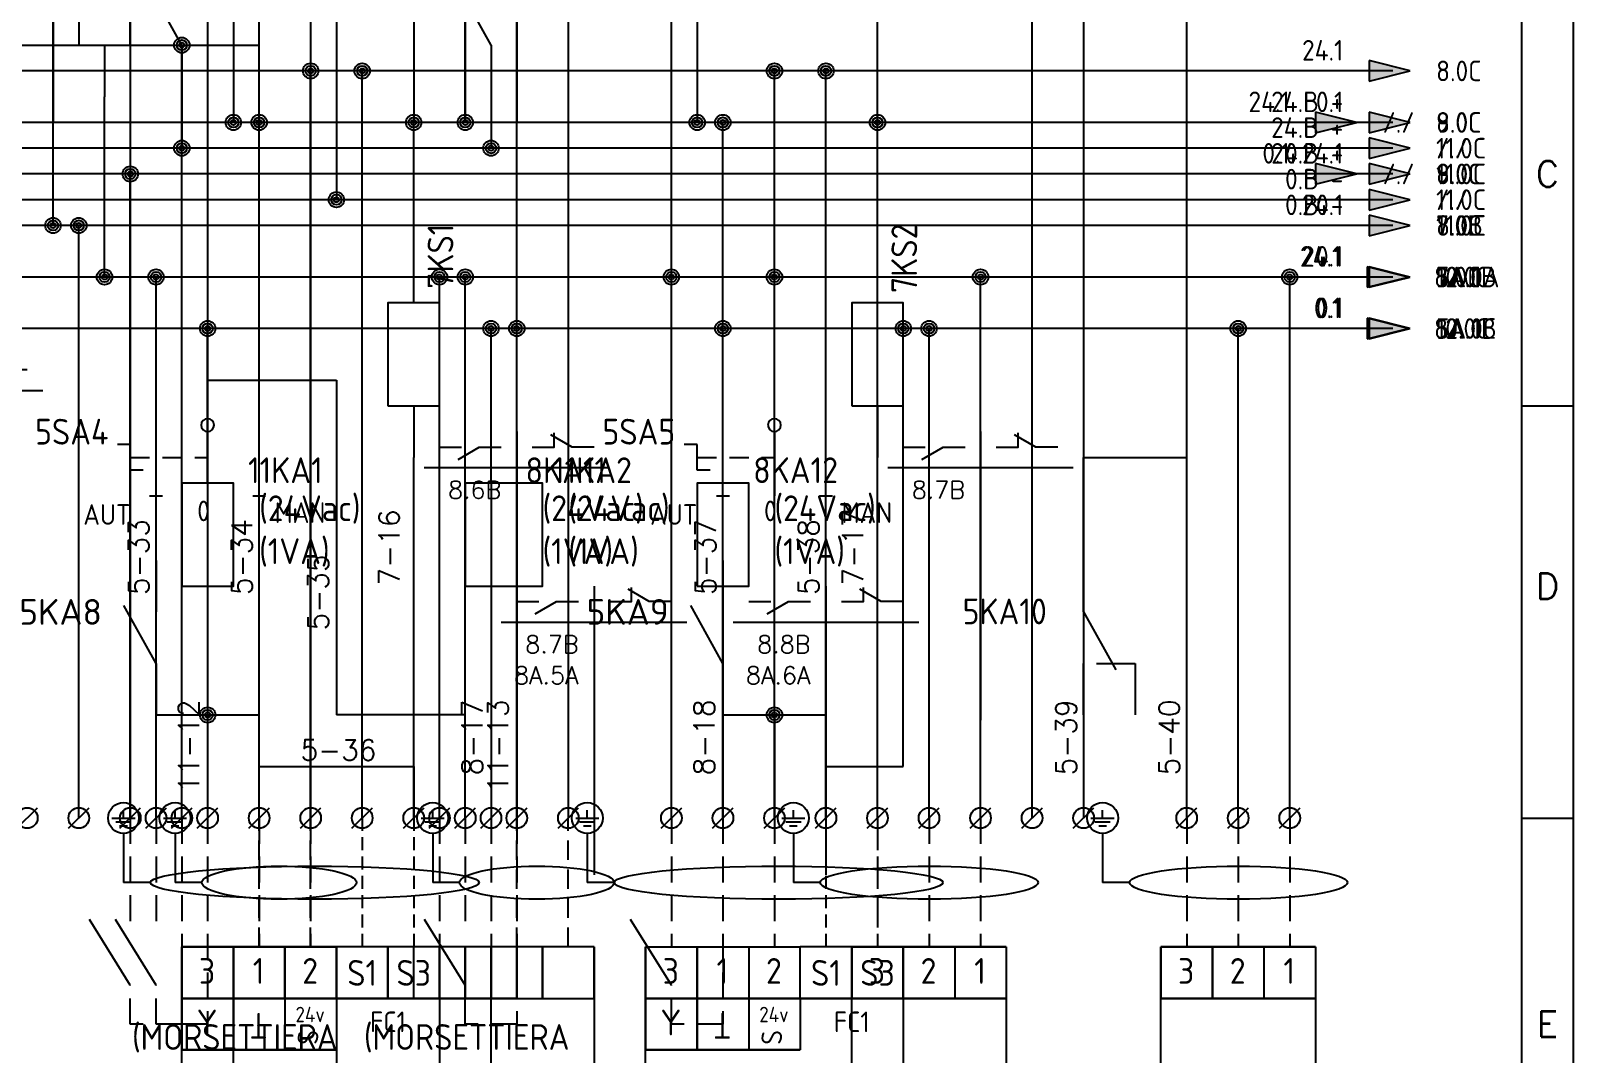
# Model space of a CAD drawing. Extents: x 15 to 425, y 8 to 282.
# Drawn here: x 275.3 to 425, y 99.6 to 198.9 of the extents above; entities that cross this region are included whole.
import ezdxf
from ezdxf.enums import TextEntityAlignment as Align

# ---------------------------------------------------------------- set-up
doc = ezdxf.new("R2010")
doc.units = 0
doc.header["$LTSCALE"] = 10
doc.linetypes.add('NASCOSTA', pattern=[0.375, 0.25, -0.125])
doc.linetypes.add('NASCOSTA2', pattern=[0.1875, 0.125, -0.0625])
doc.layers.get('0').update_dxf_attribs({"linetype": 'CONTINUOUS'})
for name, color, linetype in [('10', 9, 'CONTINUOUS'), ('11', 9, 'CONTINUOUS'), ('12', 9, 'CONTINUOUS'), ('5', 9, 'CONTINUOUS'), ('6', 9, 'CONTINUOUS'), ('7', 9, 'CONTINUOUS'), ('8', 9, 'CONTINUOUS'), ('9', 9, 'CONTINUOUS')]:
    doc.layers.add(name, color=color, linetype=linetype)
doc.styles.add('PIN', font='simplex', dxfattribs={"width": 0.75})
doc.styles.add('ROMANS', font='romans')
doc.styles.add('SIMPLEX', font='simplex')
doc.styles.add('SPAC', font='isocp.shx')
doc.styles.add('SPAC_Name', font='isocpeur.ttf')
doc.styles.add('SPAC_TT', font='isocpeur.ttf')

# ---------------------------------------------------------------- blocks, each defined once
blk = doc.blocks.new('MASTER2')
blk.add_line((425, 277.5), (425, 7.5))
at = {"color": 7}
for p, q in [((420, 162.5), (425, 162.5)), ((420, 122.5), (425, 122.5))]:
    blk.add_line(p, q, dxfattribs=at)
at = {"color": 2}
blk.add_lwpolyline([(20, 277.5), (420, 277.5), (420, 7.5), (20, 7.5)], close=True, dxfattribs=at)
at = {"color": 7, "style": 'ROMANS'}
for s, p in [('C', (422.5, 185)), ('D', (422.5, 145)), ('E', (422.5, 102.5))]:
    blk.add_text(s, height=2.5, dxfattribs=at).set_placement(p, align=Align.MIDDLE)
for tag, p in [('REVISIONE', (393.24, 33.84)), ('D.REV', (393.24, 29.53)), ('COMMESSA', (255.49, 23.51)), ('ESECUTORE', (390, 19.5)), ('VERIFICATORE', (390, 9.5))]:
    blk.add_attdef(tag, text='', height=2.5, dxfattribs=at).set_placement(p, align=Align.CENTER)
for tag, p in [('DATA', (246, 32)), ('NOME-FILE', (246, 16.5))]:
    blk.add_attdef(tag, p, '', height=2.5, dxfattribs=at)
at = {"color": 4, "style": 'ROMANS', "oblique": 10}
for tag, p in [('IMPIANTO1', (325, 28.5)), ('IMPIANTO2', (325, 24)), ('IMPIANTO3', (325, 19.53)), ('IMPIANTO4', (325, 15.03))]:
    blk.add_attdef(tag, text='', height=3, dxfattribs=at).set_placement(p, align=Align.CENTER)
blk = doc.blocks.new('Numero_Filo')
at = {"color": 3, "style": 'SIMPLEX'}
for tag, flags, p in [('SUPPORTO', 9, (-3.29, 2.73)), ('RIP', 1, (-0.92, 2.73)), ('N', 8, (1.08, 0.73))]:
    blk.add_attdef(tag, text='', height=2, rotation=90, dxfattribs=dict(at, flags=flags)).set_placement(p, align=Align.RIGHT)
blk = doc.blocks.new('BLK27')
at = {"color": 7}
blk.add_line((-1, -1), (1, 1), dxfattribs=at)
blk.add_circle((0, 0), 1, dxfattribs=at)
at = {"color": 3, "style": 'SPAC', "flags": 8}
blk.add_attdef('NM', (1.5, -2.5), '', height=2, dxfattribs=at)
blk = doc.blocks.new('SC1_F')
at = {"color": 7}
for p, q in [((-5, -5), (-5, 0)), ((0, 0), (0, -5)), ((0, -10), (-3.125, -4.375)), ((-1.25, -5), (-5, -5)), ((0, -10), (0, -15))]:
    blk.add_line(p, q, dxfattribs=at)
at = {"color": 3, "style": 'SPAC', "width": 0.75, "flags": 8}
for tag, p in [('PINC1', (-6, 0)), ('PINA1', (-1, 0))]:
    blk.add_attdef(tag, text='', height=1.75, rotation=90, dxfattribs=at).set_placement(p, align=Align.RIGHT)
at = {"color": 4, "style": 'SPAC'}
blk.add_attdef('NOME', text='', height=2.5, dxfattribs=at).set_placement((-9.125, -5), align=Align.MIDDLE_RIGHT)
at = {"color": 7, "style": 'SPAC'}
for tag, flags, p in [('REG', 8, (-9.125, -10)), ('FUNZIONE1', 9, (-9.125, -12.5)), ('FUNZIONE2', 9, (-9.125, -15))]:
    blk.add_attdef(tag, text='', height=1.5, dxfattribs=dict(at, flags=flags)).set_placement(p, align=Align.MIDDLE_RIGHT)
at = {"color": 3, "style": 'SPAC', "width": 0.75, "flags": 8}
blk.add_attdef('PINB1', (-1, -15), '', height=1.75, rotation=90, dxfattribs=at)
at = {"color": 6, "style": 'SPAC', "flags": 9}
blk.add_attdef('PRES', (1, -14.5), '', height=1, dxfattribs=at)
blk = doc.blocks.new('_ALIM_0')
at = {"color": 1}
for p, q in [((4, 0), (0, 1)), ((0, 1), (0, -1)), ((0, -1), (4, 0))]:
    blk.add_line(p, q, dxfattribs=at)
blk.add_solid([(0, 1), (0, -1), (4, 0)], dxfattribs=at)
at = {"color": 3, "style": 'SPAC'}
blk.add_attdef('SEGNALE', text='', height=2, dxfattribs=at).set_placement((-2.5, 1), align=Align.RIGHT)
at = {"color": 7, "style": 'SPAC'}
for tag, p, height, flags in [('REG', (6.5, -1), 2, 8), ('PRES', (-5, -2), 1, 9), ('#LINEA', (-5, -3.5), 1, 1)]:
    blk.add_attdef(tag, p, '', height=height, dxfattribs=dict(at, flags=flags))
blk = doc.blocks.new('BLK56')
at = {"color": 7}
for p, q in [((0, 12.5), (0, 17.5)), ((0, 2.5), (0, -2.5))]:
    blk.add_line(p, q, dxfattribs=at)
blk.add_lwpolyline([(-2.5, 2.5), (2.5, 2.5), (2.5, 12.5), (-2.5, 12.5)], close=True, dxfattribs=at)
at = {"color": 4, "style": 'SPAC', "flags": 9}
blk.add_attdef('QUADRO', text='', height=2.5, dxfattribs=at).set_placement((-4, 16), align=Align.RIGHT)
at = {"color": 3, "style": 'SPAC', "width": 0.75, "flags": 8}
blk.add_attdef('PINA1', text='', height=1.75, rotation=90, dxfattribs=at).set_placement((-1, 17.5), align=Align.RIGHT)
at = {"color": 4, "style": 'SPAC'}
blk.add_attdef('NOME', text='', height=2.5, dxfattribs=at).set_placement((-4, 12), align=Align.RIGHT)
at = {"color": 7, "style": 'SPAC', "flags": 9}
for tag, p in [('COSTRUTTORE', (-6, 8.5)), ('TIPO', (-6, 6))]:
    blk.add_attdef(tag, text='', height=1.5, dxfattribs=at).set_placement(p, align=Align.RIGHT)
at = {"color": 6, "style": 'SPAC'}
for tag, p, flags in [('CODICE', (3.5, 3.5), 1), ('OFFSET', (3.5, 2), 9), ('PRES', (3.5, 0.5), 9), ('DESCRIZIONE', (3.5, -1), 9), ('SUPPORTO', (3.5, -2.5), 9), ('PR4', (3.5, -4), 9)]:
    blk.add_attdef(tag, p, '', height=1, dxfattribs=dict(at, flags=flags))
at = {"color": 3, "style": 'SPAC', "width": 0.75, "flags": 8}
blk.add_attdef('PINB1', (-1, -2.5), '', height=1.75, rotation=90, dxfattribs=at)
at = {"color": 7, "style": 'SPAC', "flags": 9}
for tag, p in [('FUNZIONE1', (0, -8.5)), ('FUNZIONE2', (0, -11.5))]:
    blk.add_attdef(tag, text='', height=2, dxfattribs=at).set_placement(p, align=Align.CENTER)
blk = doc.blocks.new('PUNTO')
for radius in [0.75, 0.5, 0.25]:
    blk.add_circle((0, 0), radius)
blk = doc.blocks.new('Q89')
at = {"color": 7}
for p, q in [((0, 0), (0, -3.75)), ((10, 0), (10, -3.75)), ((-0.625, -3.75), (0.625, -3.75)), ((5, -10), (5, -3.75)), ((9.375, -3.75), (10.625, -3.75)), ((-2.5, -6.25), (-2.5, -8.75)), ((-1.25, -6.25), (-2.5, -6.25)), ((-2.5, -8.75), (-3.75, -8.75)), ((-2.5, -7.5), (-0.625, -7.5)), ((0.625, -7.5), (2.5, -7.5)), ((3.75, -7.5), (5, -7.5)), ((5, -11.25), (5, -15))]:
    blk.add_line(p, q, dxfattribs=at)
blk.add_circle((5, -10.625), 0.625, dxfattribs=at)
at = {"color": 4, "style": 'SPAC', "flags": 9}
blk.add_attdef('QUADRO', text='', height=2.5, dxfattribs=at).set_placement((-6.125, 1), align=Align.RIGHT)
at = {"color": 7, "style": 'SPAC', "flags": 9}
for tag, p in [('COSTRUTTORE', (12, -1.5)), ('TIPO', (12, -4))]:
    blk.add_attdef(tag, p, '', height=1.5, dxfattribs=at)
at = {"color": 4, "style": 'SPAC'}
blk.add_attdef('NOME', text='', height=2.5, dxfattribs=at).set_placement((-6.125, -3), align=Align.RIGHT)
at = {"color": 3, "style": 'SPAC', "width": 0.75, "flags": 8}
for tag, p in [('PINA1', (-1, 0)), ('PINC1', (9, 0))]:
    blk.add_attdef(tag, text='', height=1.75, rotation=90, dxfattribs=at).set_placement(p, align=Align.RIGHT)
at = {"color": 7, "style": 'SPAC'}
blk.add_attdef('TAGLIA', text='', height=2, dxfattribs=at).set_placement((-6.125, -7), align=Align.RIGHT)
at = {"color": 7, "style": 'SPAC', "flags": 9}
for tag, p in [('FUNZIONE1', (-6.125, -11)), ('FUNZIONE2', (-6.125, -14))]:
    blk.add_attdef(tag, text='', height=2, dxfattribs=at).set_placement(p, align=Align.RIGHT)
at = {"color": 3, "style": 'SPAC', "width": 0.75, "flags": 8}
blk.add_attdef('PINB1', (4, -15), '', height=1.75, rotation=90, dxfattribs=at)
at = {"color": 6, "style": 'SPAC', "flags": 9}
for tag, p in [('CODICE', (6, -11.5)), ('OFFSET', (6, -13)), ('PRES', (6, -14.5)), ('DESCRIZIONE', (6, -16)), ('SUPPORTO', (6, -17.5)), ('PR4', (6, -19))]:
    blk.add_attdef(tag, p, '', height=1, dxfattribs=at)
blk = doc.blocks.new('NA1_F')
at = {"color": 7}
for p, q in [((0, 0), (0, -5)), ((0, -10), (-3.125, -4.375)), ((0, -10), (0, -15))]:
    blk.add_line(p, q, dxfattribs=at)
at = {"color": 3, "style": 'SPAC', "width": 0.75, "flags": 8}
blk.add_attdef('PINA1', text='', height=1.75, rotation=90, dxfattribs=at).set_placement((-1, 0), align=Align.RIGHT)
at = {"color": 4, "style": 'SPAC_Name'}
blk.add_attdef('NOME', text='', height=2.5, dxfattribs=at).set_placement((-5.25, -5), align=Align.MIDDLE_RIGHT)
at = {"color": 7}
for tag, style, flags, p in [('REG', 'SPAC', 8, (-5.25, -10)), ('FUNZIONE1', 'SPAC_TT', 9, (-5.25, -12.5)), ('FUNZIONE2', 'SPAC_TT', 9, (-5.25, -15))]:
    blk.add_attdef(tag, text='', height=1.5, dxfattribs=dict(at, style=style, flags=flags)).set_placement(p, align=Align.MIDDLE_RIGHT)
at = {"color": 3, "style": 'SPAC', "width": 0.75, "flags": 8}
blk.add_attdef('PINB1', (-1, -15), '', height=1.75, rotation=90, dxfattribs=at)
at = {"color": 6, "style": 'SPAC', "flags": 9}
blk.add_attdef('PRES', (1, -14.5), '', height=1, dxfattribs=at)
blk = doc.blocks.new('PE')
at = {"color": 7}
for p, q in [((-1.125, 0), (1.125, 0)), ((0, 0), (0, 0.75)), ((-0.75, -0.375), (0.75, -0.375)), ((-0.375, -0.75), (0.375, -0.75))]:
    blk.add_line(p, q, dxfattribs=at)
blk.add_circle((0, 0), 1.5, dxfattribs=at)
blk = doc.blocks.new('RIF1')
at = {"color": 7}
for p, q in [((0, 0), (0, -28)), ((-7.5, -1.5), (-5.36, -1.5)), ((-9, -3.5), (9, -3.5))]:
    blk.add_line(p, q, dxfattribs=at)
for points in [[(1.5, -1.5), (3.64, -1.5), (3.64, -0.13)], [(7.5, -1.5), (5.36, -1.5), (3.3, -0.3)], [(-5.7, -2.7), (-3.64, -1.5), (-1.5, -1.5)]]:
    blk.add_lwpolyline(points, dxfattribs=at)
at = {"color": 3, "style": 'PIN', "width": 0.75, "flags": 8}
for tag, p in [('PINA0', (-16, -6.5)), ('PINA1', (14, -6.5)), ('PINA2', (-16, -9.5)), ('PINA3', (14, -9.5)), ('PINA4', (-16, -12.5)), ('PINA5', (14, -12.5)), ('PINA6', (-16, -15.5)), ('PINA7', (14, -15.5)), ('PINA8', (-16, -18.5)), ('PINA9', (14, -18.5)), ('PINA10', (-16, -21.5)), ('PINA11', (14, -21.5)), ('PINA12', (-16, -24.5)), ('PINA13', (14, -24.5)), ('PINA14', (-16, -27.5)), ('PINA15', (14, -27.5))]:
    blk.add_attdef(tag, text='', height=1.75, dxfattribs=at).set_placement(p, align=Align.RIGHT)
for tag, p in [('PINB0', (-14, -6.5)), ('PINB1', (16, -6.5)), ('PINB2', (-14, -9.5)), ('PINB3', (16, -9.5)), ('PINB4', (-14, -12.5)), ('PINB5', (16, -12.5)), ('PINB6', (-14, -15.5)), ('PINB7', (16, -15.5)), ('PINB8', (-14, -18.5)), ('PINB9', (16, -18.5)), ('PINB10', (-14, -21.5)), ('PINB11', (16, -21.5)), ('PINB12', (-14, -24.5)), ('PINB13', (16, -24.5)), ('PINB14', (-14, -27.5)), ('PINB15', (16, -27.5))]:
    blk.add_attdef(tag, p, '', height=1.75, dxfattribs=at)
at = {"color": 7, "style": 'SIMPLEX', "flags": 8}
for tag, p in [('REG0', (-1.5, -6.5)), ('REG2', (-1.5, -9.5)), ('REG4', (-1.5, -12.5)), ('REG6', (-1.5, -15.5)), ('REG8', (-1.5, -18.5)), ('REG10', (-1.5, -21.5)), ('REG12', (-1.5, -24.5)), ('REG14', (-1.5, -27.5))]:
    blk.add_attdef(tag, text='', height=1.7, dxfattribs=at).set_placement(p, align=Align.RIGHT)
for tag, p in [('REG1', (1.5, -6.5)), ('REG3', (1.5, -9.5)), ('REG5', (1.5, -12.5)), ('REG7', (1.5, -15.5)), ('REG9', (1.5, -18.5)), ('REG11', (1.5, -21.5)), ('REG13', (1.5, -24.5)), ('REG15', (1.5, -27.5))]:
    blk.add_attdef(tag, p, '', height=1.7, dxfattribs=at)
at = {"color": 7, "style": 'SIMPLEX', "flags": 9}
for tag, p in [('MADRE', (0, -30)), ('PRES', (0, -31.5)), ('OFFSET', (0, -33))]:
    blk.add_attdef(tag, text='', height=1, dxfattribs=at).set_placement(p, align=Align.CENTER)

msp = doc.modelspace()

# ---------------------------------------------------------------- linework, layer by layer
at = {"layer": '10', "color": 1, "linetype": 'Continuous'}
for p, q in [((407.5, 185), (32.7, 185)), ((407.5, 180), (32.7, 180))]:
    msp.add_line(p, q, dxfattribs=at)
at = {"layer": '10'}
for p, q in [((285, 122.5), (285, 185)), ((280, 122.5), (280, 180))]:
    msp.add_line(p, q, dxfattribs=at)
at = {"layer": '11'}
for p, q in [((305, 227.5), (305, 182.5)), ((290, 197.5), (290, 195)), ((320, 197.5), (320, 195)), ((290, 192.5), (290, 187.5)), ((320, 192.5), (320, 187.5)), ((292.5, 140), (292.5, 122.5)), ((322.5, 140), (322.5, 122.5)), ((287.5, 106.28), (283.55, 112.64)), ((317.5, 106.28), (313.55, 112.64))]:
    msp.add_line(p, q, dxfattribs=at)
at = {"layer": '11', "color": 1, "linetype": 'Continuous'}
for p, q in [((407.5, 187.5), (32.7, 187.5)), ((407.5, 182.5), (32.7, 182.5)), ((407.5, 175), (32.7, 175)), ((287.5, 122.5), (287.5, 175)), ((317.5, 122.5), (317.5, 175)), ((407.5, 170), (32.7, 170)), ((292.5, 160), (292.5, 170)), ((322.5, 160), (322.5, 170))]:
    msp.add_line(p, q, dxfattribs=at)
at = {"layer": '11', "linetype": 'NASCOSTA2', "ltscale": 2}
for p, q in [((287.5, 122.5), (287.5, 112.5)), ((292.5, 122.5), (292.5, 102.5)), ((317.5, 122.5), (317.5, 112.5)), ((322.5, 122.5), (322.5, 102.5)), ((287.5, 102.5), (287.5, 106.28)), ((317.5, 102.5), (317.5, 106.28)), ((292.5, 102.5), (287.5, 102.5)), ((322.5, 102.5), (317.5, 102.5))]:
    msp.add_line(p, q, dxfattribs=at)
at = {"layer": '12'}
for p, q in [((285, 227.5), (285, 122.5)), ((297.5, 197.5), (297.5, 227.5)), ((262.5, 197.5), (297.5, 197.5)), ((290, 122.5), (290, 197.5)), ((285, 106.28), (281.05, 112.64))]:
    msp.add_line(p, q, dxfattribs=at)
at = {"layer": '12', "color": 1, "linetype": 'Continuous'}
for p, q in [((400, 190), (32.5, 190)), ((400, 185), (32.5, 185))]:
    msp.add_line(p, q, dxfattribs=at)
at = {"layer": '12', "linetype": 'NASCOSTA2', "ltscale": 2}
for p, q in [((285, 122.5), (285, 112.5)), ((290, 122.5), (290, 102.5)), ((285, 102.5), (285, 106.28)), ((290, 102.5), (285, 102.5))]:
    msp.add_line(p, q, dxfattribs=at)
at = {"layer": '5'}
for p, q in [((317.5, 190), (317.5, 227.5)), ((277.5, 195), (277.5, 190)), ((312.5, 195), (312.5, 190)), ((322.5, 195), (322.5, 190)), ((277.5, 190), (267.5, 190)), ((322.5, 190), (312.5, 190)), ((347.5, 165), (347.5, 175)), ((360, 127.5), (360, 170)), ((292.5, 165), (305, 165)), ((305, 165), (305, 132.5)), ((377.5, 147.5), (377.5, 157.5)), ((377.5, 157.5), (387.5, 157.5)), ((387.5, 122.5), (387.5, 157.5)), ((287.5, 147.5), (287.5, 150)), ((297.5, 132.5), (297.5, 150)), ((342.5, 147.5), (342.5, 150)), ((352.5, 132.5), (352.5, 150)), ((287.5, 132.5), (297.5, 132.5)), ((292.5, 132.5), (292.5, 122.5)), ((317.5, 132.5), (305, 132.5)), ((317.5, 122.5), (317.5, 132.5)), ((342.5, 132.5), (352.5, 132.5)), ((347.5, 132.5), (347.5, 122.5)), ((377.5, 132.5), (377.5, 122.5)), ((297.5, 122.5), (297.5, 127.5)), ((297.5, 127.5), (312.5, 127.5)), ((312.5, 127.5), (312.5, 122.5)), ((352.5, 122.5), (352.5, 127.5)), ((352.5, 127.5), (360, 127.5)), ((290, 105), (290, 110)), ((295, 110), (290, 110)), ((295, 105), (295, 110)), ((295, 110), (295, 105)), ((295, 110), (295, 105)), ((295, 105), (295, 110)), ((300, 110), (295, 110)), ((300, 105), (300, 110)), ((300, 110), (300, 105)), ((300, 110), (300, 105)), ((295, 105), (290, 105)), ((290, 105), (295, 105)), ((295, 105), (290, 105)), ((300, 105), (295, 105)), ((295, 105), (300, 105)), ((300, 105), (295, 105))]:
    msp.add_line(p, q, dxfattribs=at)
at = {"layer": '5', "color": 1, "linetype": 'Continuous'}
for p, q in [((407.5, 185), (32.7, 185)), ((407.5, 180), (32.7, 180)), ((407.5, 175), (32.7, 175)), ((407.5, 170), (32.7, 170))]:
    msp.add_line(p, q, dxfattribs=at)
at = {"layer": '5', "linetype": 'NASCOSTA'}
for p, q in [((292.5, 122.5), (292.5, 110)), ((297.5, 122.5), (297.5, 110))]:
    msp.add_line(p, q, dxfattribs=at)
at = {"layer": '6', "color": 1}
for p, q in [((277.5, 180), (277.5, 227.5)), ((282.5, 175), (282.5, 192.5))]:
    msp.add_line(p, q, dxfattribs=at)
at = {"layer": '6', "color": 1, "linetype": 'Continuous'}
for p, q in [((407.5, 180), (32.7, 180)), ((407.5, 175), (32.7, 175))]:
    msp.add_line(p, q, dxfattribs=at)
at = {"layer": '7'}
for p, q in [((292.5, 210), (292.5, 122.5)), ((337.5, 122.5), (337.5, 210)), ((377.5, 210), (377.5, 122.5)), ((372.5, 122.5), (372.5, 205)), ((302.5, 122.5), (302.5, 195)), ((347.5, 122.5), (347.5, 195)), ((297.5, 122.5), (297.5, 190)), ((342.5, 122.5), (342.5, 190)), ((312.5, 122.5), (312.5, 157.5)), ((357.5, 122.5), (357.5, 157.5)), ((284.34, 121), (284.34, 116.23)), ((329.34, 121), (329.34, 116.23)), ((286.95, 116.23), (284.34, 116.23)), ((331.95, 116.23), (329.34, 116.23)), ((290, 110), (290, 105)), ((290, 92.5), (290, 110)), ((290, 110), (295, 110)), ((295, 110), (295, 105)), ((295, 110), (295, 105)), ((295, 105), (295, 110)), ((295, 110), (300, 110)), ((300, 110), (300, 105)), ((300, 110), (305, 110)), ((310, 110), (305, 110)), ((305, 105), (305, 110)), ((310, 110), (310, 105)), ((315, 110), (310, 110)), ((310, 110), (310, 105)), ((310, 105), (310, 110)), ((315, 105), (315, 110)), ((315, 110), (315, 92.5)), ((335, 110), (335, 105)), ((335, 92.5), (335, 110)), ((335, 110), (340, 110)), ((340, 110), (340, 105)), ((340, 110), (340, 105)), ((340, 105), (340, 110)), ((340, 110), (345, 110)), ((345, 110), (345, 105)), ((345, 110), (350, 110)), ((355, 110), (350, 110)), ((350, 105), (350, 110)), ((355, 110), (355, 105)), ((360, 110), (355, 110)), ((355, 110), (355, 105)), ((355, 105), (355, 110)), ((360, 105), (360, 110)), ((360, 110), (360, 92.5)), ((290, 105), (295, 105)), ((295, 105), (290, 105)), ((290, 105), (290, 100)), ((290, 105), (295, 105)), ((295, 105), (300, 105)), ((300, 105), (295, 105)), ((295, 105), (295, 100)), ((295, 105), (295, 100)), ((295, 100), (295, 105)), ((295, 105), (300, 105)), ((299.95, 105), (305, 105)), ((305, 105), (299.95, 105)), ((300, 105), (300, 100)), ((300, 105), (305, 105)), ((305, 105), (310, 105)), ((310, 105), (305, 105)), ((305, 105), (305, 100)), ((310, 105), (315, 105)), ((315, 105), (310, 105)), ((335, 105), (340, 105)), ((340, 105), (335, 105)), ((335, 105), (335, 100)), ((335, 105), (340, 105)), ((340, 105), (345, 105)), ((345, 105), (340, 105)), ((340, 105), (340, 100)), ((340, 105), (340, 100)), ((340, 100), (340, 105)), ((340, 105), (345, 105)), ((344.95, 105), (350, 105)), ((350, 105), (344.95, 105)), ((345, 105), (345, 100)), ((345, 105), (350, 105)), ((350, 105), (355, 105)), ((355, 105), (350, 105)), ((350, 105), (350, 100)), ((355, 105), (360, 105)), ((360, 105), (355, 105)), ((290, 100), (295, 100)), ((295, 100), (290, 100)), ((295, 100), (300, 100)), ((300, 100), (295, 100)), ((299.95, 100), (305, 100)), ((305, 100), (299.95, 100)), ((335, 100), (340, 100)), ((340, 100), (335, 100)), ((340, 100), (345, 100)), ((345, 100), (340, 100)), ((344.95, 100), (350, 100)), ((350, 100), (344.95, 100))]:
    msp.add_line(p, q, dxfattribs=at)
at = {"layer": '7', "color": 1, "linetype": 'Continuous'}
for p, q in [((407.5, 195), (32.7, 195)), ((307.5, 122.5), (307.5, 195)), ((352.5, 122.5), (352.5, 195)), ((407.5, 190), (32.7, 190)), ((312.5, 177.5), (312.5, 190)), ((357.5, 177.5), (357.5, 190))]:
    msp.add_line(p, q, dxfattribs=at)
at = {"layer": '7', "linetype": 'NASCOSTA2', "ltscale": 2}
for p, q in [((292.5, 122.5), (292.5, 110)), ((297.5, 122.5), (297.5, 110)), ((302.5, 122.5), (302.5, 110)), ((337.5, 122.5), (337.5, 110)), ((342.5, 122.5), (342.5, 110)), ((347.5, 122.5), (347.5, 110))]:
    msp.add_line(p, q, dxfattribs=at)
at = {"layer": '7', "linetype": 'NASCOSTA2'}
for p, q in [((307.5, 122.5), (307.5, 110)), ((312.5, 122.5), (312.5, 110)), ((352.5, 122.5), (352.5, 110)), ((357.5, 122.5), (357.5, 110))]:
    msp.add_line(p, q, dxfattribs=at)
at = {"layer": '7'}
for centre in [(302.9, 116.23), (347.9, 116.23)]:
    msp.add_ellipse(centre, major_axis=(15.95, 0), ratio=0.100897, dxfattribs=at)
at = {"layer": '8'}
for p, q in [((295, 200), (295, 197.5)), ((317.5, 200), (317.5, 197.5)), ((340, 200), (340, 197.5)), ((295, 197.5), (295, 190)), ((317.5, 197.5), (317.5, 190)), ((340, 197.5), (340, 190)), ((320, 140), (320, 122.5)), ((342.5, 140), (342.5, 122.5)), ((337.5, 106.28), (333.55, 112.64)), ((312.5, 105), (312.5, 110)), ((317.5, 110), (312.5, 110)), ((317.5, 105), (317.5, 110)), ((317.5, 110), (317.5, 105)), ((317.5, 110), (317.5, 105)), ((317.5, 105), (317.5, 110)), ((322.5, 110), (317.5, 110)), ((322.5, 105), (322.5, 110)), ((322.5, 110), (322.5, 105)), ((322.5, 110), (322.5, 105)), ((317.5, 105), (312.5, 105)), ((312.5, 105), (317.5, 105)), ((317.5, 105), (312.5, 105)), ((322.5, 105), (317.5, 105)), ((317.5, 105), (322.5, 105)), ((322.5, 105), (317.5, 105))]:
    msp.add_line(p, q, dxfattribs=at)
at = {"layer": '8', "color": 1, "linetype": 'Continuous'}
for p, q in [((407.5, 190), (32.7, 190)), ((407.5, 185), (32.7, 185)), ((405, 175), (32.5, 175)), ((315, 122.5), (315, 175)), ((337.5, 122.5), (337.5, 175)), ((405, 170), (32.5, 170)), ((320, 160), (320, 170)), ((342.5, 160), (342.5, 170))]:
    msp.add_line(p, q, dxfattribs=at)
at = {"layer": '8', "linetype": 'NASCOSTA'}
for p, q in [((315, 122.5), (315, 110)), ((320, 122.5), (320, 110))]:
    msp.add_line(p, q, dxfattribs=at)
at = {"layer": '8', "linetype": 'NASCOSTA2', "ltscale": 2}
for p, q in [((337.5, 122.5), (337.5, 112.5)), ((342.5, 122.5), (342.5, 102.5)), ((337.5, 102.5), (337.5, 106.28)), ((342.5, 102.5), (337.5, 102.5))]:
    msp.add_line(p, q, dxfattribs=at)
at = {"layer": '9'}
for p, q in [((297.5, 122.5), (297.5, 210)), ((327.5, 210), (327.5, 122.5)), ((357.5, 122.5), (357.5, 210)), ((387.5, 122.5), (387.5, 210)), ((302.5, 205), (302.5, 122.5)), ((322.5, 122.5), (322.5, 205)), ((367.5, 122.5), (367.5, 175)), ((397.5, 122.5), (397.5, 175)), ((362.5, 122.5), (362.5, 170)), ((392.5, 122.5), (392.5, 170)), ((289.34, 121), (289.34, 116.23)), ((314.34, 121), (314.34, 116.23)), ((349.34, 121), (349.34, 116.23)), ((379.34, 121), (379.34, 116.23)), ((291.95, 116.23), (289.34, 116.23)), ((316.95, 116.23), (314.34, 116.23)), ((351.95, 116.23), (349.34, 116.23)), ((381.95, 116.23), (379.34, 116.23)), ((300, 110), (295, 110)), ((295, 110), (295, 105)), ((295, 87.5), (295, 110)), ((300, 105), (300, 110)), ((305, 110), (300, 110)), ((300, 110), (300, 105)), ((305, 105), (305, 110)), ((305, 110), (305, 87.5)), ((325, 110), (320, 110)), ((320, 110), (320, 105)), ((320, 87.5), (320, 110)), ((325, 105), (325, 110)), ((330, 110), (325, 110)), ((325, 110), (325, 105)), ((330, 105), (330, 110)), ((330, 110), (330, 87.5)), ((355, 110), (360, 110)), ((360, 110), (355, 110)), ((360, 110), (355, 110)), ((355, 110), (355, 105)), ((355, 110), (370, 110)), ((355, 87.5), (355, 110)), ((364.95, 110), (359.95, 110)), ((360, 110), (365, 110)), ((365, 110), (360, 110)), ((360, 110), (360, 105)), ((360, 110), (360, 105)), ((360, 105), (360, 110)), ((369.95, 110), (364.95, 110)), ((365, 110), (370, 110)), ((370, 110), (365, 110)), ((365, 110), (365, 105)), ((370, 110), (370, 87.5)), ((385, 110), (390, 110)), ((390, 110), (385, 110)), ((390, 110), (385, 110)), ((385, 110), (385, 105)), ((385, 110), (400, 110)), ((385, 87.5), (385, 110)), ((394.95, 110), (389.95, 110)), ((390, 110), (395, 110)), ((395, 110), (390, 110)), ((390, 110), (390, 105)), ((390, 110), (390, 105)), ((390, 105), (390, 110)), ((399.95, 110), (394.95, 110)), ((395, 110), (400, 110)), ((400, 110), (395, 110)), ((395, 110), (395, 105)), ((400, 110), (400, 87.5)), ((295, 105), (300, 105)), ((300, 105), (305, 105)), ((320, 105), (325, 105)), ((325, 105), (330, 105)), ((355, 105), (360, 105)), ((360, 105), (355, 105)), ((360, 105), (365, 105)), ((365, 105), (360, 105)), ((364.95, 105), (370, 105)), ((370, 105), (364.95, 105)), ((385, 105), (390, 105)), ((390, 105), (385, 105)), ((390, 105), (395, 105)), ((395, 105), (390, 105)), ((394.95, 105), (400, 105)), ((400, 105), (394.95, 105))]:
    msp.add_line(p, q, dxfattribs=at)
at = {"layer": '9', "color": 1, "linetype": 'Continuous'}
for p, q in [((407.5, 187.5), (32.7, 187.5)), ((407.5, 182.5), (32.7, 182.5)), ((407.5, 175), (32.7, 175)), ((407.5, 170), (32.7, 170))]:
    msp.add_line(p, q, dxfattribs=at)
at = {"layer": '9', "linetype": 'NASCOSTA2', "ltscale": 1.5}
for p, q in [((297.5, 110), (297.5, 122.5)), ((302.5, 110), (302.5, 122.5)), ((322.5, 110), (322.5, 122.5)), ((327.5, 110), (327.5, 122.5))]:
    msp.add_line(p, q, dxfattribs=at)
at = {"layer": '9', "linetype": 'NASCOSTA2', "ltscale": 2}
for p, q in [((357.5, 122.5), (357.5, 110)), ((362.5, 122.5), (362.5, 110)), ((367.5, 122.5), (367.5, 110)), ((387.5, 122.5), (387.5, 110)), ((392.5, 122.5), (392.5, 110)), ((397.5, 122.5), (397.5, 110))]:
    msp.add_line(p, q, dxfattribs=at)
at = {"layer": '9'}
for centre, major_axis, ratio in [((299.45, 116.23), (7.5, 0), 0.214541), ((324.45, 116.23), (7.5, 0), 0.214541), ((362.52, 116.23), (10.57, 0), 0.15224), ((392.52, 116.23), (10.57, 0), 0.15224)]:
    msp.add_ellipse(centre, major_axis=major_axis, ratio=ratio, dxfattribs=at)

# ---------------------------------------------------------------- block references
msp.add_blockref('MASTER2', (0, 0))
at = {"layer": '10'}
for p, values in [((405.2, 185), {'SEGNALE': '24.1', 'REG': '11.0C'}), ((405.2, 180), {'SEGNALE': '0.1', 'REG': '11.0C'})]:
    msp.add_blockref('_ALIM_0', p, dxfattribs=at).add_auto_attribs(values)
for name, p in [('PUNTO', (285, 185)), ('PUNTO', (280, 180)), ('BLK27', (275, 122.5)), ('BLK27', (280, 122.5)), ('BLK27', (285, 122.5))]:
    msp.add_blockref(name, p, dxfattribs=at)
at = {"layer": '11'}
ref = msp.add_blockref('NA1_F', (290, 207.5), dxfattribs=at)
ref.add_attrib('NOME', '11KA1', dxfattribs={"layer": '0', "color": 4, "height": 2.5, "style": 'SPAC'}).set_placement((284.75, 202.5), align=Align.MIDDLE_RIGHT)
ref = msp.add_blockref('NA1_F', (320, 207.5), dxfattribs=at)
ref.add_attrib('NOME', '11KA2', dxfattribs={"layer": '0', "color": 4, "height": 2.5, "style": 'SPAC'}).set_placement((332.04, 202.5), align=Align.MIDDLE_RIGHT)
for name, p, values in [('_ALIM_0', (405.2, 187.5), {'SEGNALE': '24.B +', 'REG': '/./'}), ('_ALIM_0', (405.2, 182.5), {'SEGNALE': '0.B -', 'REG': '/./'}), ('_ALIM_0', (405.2, 175), {'SEGNALE': '24.1', 'REG': '12.0C'}), ('_ALIM_0', (405.2, 170), {'SEGNALE': '0.1', 'REG': '12.0C'}), ('Numero_Filo', (290.6, 133.28), {'N': '11-12'}), ('Numero_Filo', (320.6, 133.28), {'N': '11-13'})]:
    msp.add_blockref(name, p, dxfattribs=at).add_auto_attribs(values)
for name, p in [('PUNTO', (290, 187.5)), ('PUNTO', (320, 187.5)), ('PUNTO', (305, 182.5)), ('PUNTO', (287.5, 175)), ('PUNTO', (317.5, 175)), ('PUNTO', (292.5, 170)), ('PUNTO', (322.5, 170)), ('BLK27', (287.5, 122.5)), ('BLK27', (292.5, 122.5)), ('BLK27', (317.5, 122.5)), ('BLK27', (322.5, 122.5))]:
    msp.add_blockref(name, p, dxfattribs=at)
ref = msp.add_blockref('BLK56', (292.5, 142.5), dxfattribs=at)
ref.add_attrib('NOME', '11KA1', dxfattribs={"layer": '0', "color": 4, "height": 2.5, "style": 'SPAC'}).set_placement((303.67, 155), align=Align.RIGHT)
ref = msp.add_blockref('BLK56', (322.5, 142.5), dxfattribs=at)
ref.add_attrib('NOME', '11KA2', dxfattribs={"layer": '0', "color": 4, "height": 2.5, "style": 'SPAC'}).set_placement((333.67, 155), align=Align.RIGHT)
at = {"layer": '12'}
for name, p in [('PUNTO', (290, 197.5)), ('BLK27', (285, 122.5)), ('BLK27', (290, 122.5))]:
    msp.add_blockref(name, p, dxfattribs=at)
for p, values in [((400, 190), {'SEGNALE': '24.1', 'REG': '/./'}), ((400, 185), {'SEGNALE': '0.1', 'REG': '/./'})]:
    msp.add_blockref('_ALIM_0', p, dxfattribs=at).add_auto_attribs(values)
at = {"layer": '5'}
ref = msp.add_blockref('BLK56', (277.5, 197.5), dxfattribs=at)
ref.add_attrib('NOME', '5KA8', dxfattribs={"layer": '0', "color": 4, "height": 2.5, "style": 'SPAC'}).set_placement((289.39, 209.5), align=Align.RIGHT)
ref = msp.add_blockref('BLK56', (312.5, 197.5), dxfattribs=at)
ref.add_attrib('NOME', '5KA9', dxfattribs={"layer": '0', "color": 4, "height": 2.5, "style": 'SPAC'}).set_placement((306.89, 209.5), align=Align.RIGHT)
ref = msp.add_blockref('BLK56', (322.5, 197.5), dxfattribs=at)
ref.add_attrib('NOME', '5KA10', dxfattribs={"layer": '0', "color": 4, "height": 2.5, "style": 'SPAC'}).set_placement((334.39, 209.5), align=Align.RIGHT)
for name, p in [('PUNTO', (317.5, 190)), ('PUNTO', (347.5, 175)), ('PUNTO', (360, 170)), ('PUNTO', (292.5, 132.5)), ('PUNTO', (347.5, 132.5)), ('BLK27', (292.5, 122.5)), ('BLK27', (297.5, 122.5)), ('BLK27', (312.5, 122.5)), ('BLK27', (317.5, 122.5)), ('BLK27', (347.5, 122.5)), ('BLK27', (352.5, 122.5)), ('BLK27', (377.5, 122.5)), ('BLK27', (387.5, 122.5))]:
    msp.add_blockref(name, p, dxfattribs=at)
for name, p, values in [('_ALIM_0', (405.2, 185), {'SEGNALE': '24.B +', 'REG': '8.0C'}), ('_ALIM_0', (405.2, 180), {'SEGNALE': '0.B -', 'REG': '8.0C'}), ('_ALIM_0', (405.2, 175), {'SEGNALE': '24.1', 'REG': '5A.1B'}), ('_ALIM_0', (405.2, 170), {'SEGNALE': '0.1', 'REG': '5A.1B'}), ('Numero_Filo', (285.73, 150.78), {'N': '5-33'}), ('Numero_Filo', (295.73, 150.78), {'N': '5-34'}), ('Numero_Filo', (340.73, 150.78), {'N': '5-37'}), ('Numero_Filo', (350.73, 150.78), {'N': '5-38'}), ('NA1_F', (287.5, 147.5), {'NOME': '5KA8'}), ('Numero_Filo', (303.16, 147.35), {'N': '5-35'}), ('NA1_F', (342.5, 147.5), {'NOME': '5KA9'}), ('Numero_Filo', (375.73, 133.28), {'N': '5-39'}), ('Numero_Filo', (385.73, 133.28), {'N': '5-40'})]:
    msp.add_blockref(name, p, dxfattribs=at).add_auto_attribs(values)
ref = msp.add_blockref('RIF1', (267.5, 167.5), dxfattribs=at)
ref.add_attrib('REG0', '5A.5B', dxfattribs={"layer": '0', "color": 7, "height": 1.7, "style": 'SIMPLEX'}).set_placement((266, 161), align=Align.RIGHT)
ref = msp.add_blockref('Q89', (287.5, 150), dxfattribs=dict(at, xscale=-1, rotation=180))
ref.add_attrib('NOME', '5SA4', dxfattribs={"layer": '0', "color": 4, "height": 2.5, "style": 'SPAC'}).set_placement((282.88, 158.74), align=Align.RIGHT)
ref = msp.add_blockref('Q89', (342.5, 150), dxfattribs=dict(at, xscale=-1, rotation=180))
ref.add_attrib('NOME', '5SA5', dxfattribs={"layer": '0', "color": 4, "height": 2.5, "style": 'SPAC'}).set_placement((337.88, 158.74), align=Align.RIGHT)
ref = msp.add_blockref('SC1_F', (377.5, 132.5), dxfattribs=dict(at, rotation=180))
ref.add_attrib('NOME', '5KA10', dxfattribs={"layer": '0', "color": 4, "height": 2.5, "style": 'SPAC'}).set_placement((373.93, 142.55), align=Align.MIDDLE_RIGHT)
at = {"layer": '5', "rotation": 270}
msp.add_blockref('Numero_Filo', (308.16, 129.17), dxfattribs=at).add_auto_attribs({'N': '5-36'})
at = {"layer": '6'}
ref = msp.add_blockref('BLK56', (282.5, 195), dxfattribs=at)
ref.add_attrib('NOME', '6KA4', dxfattribs={"layer": '0', "color": 4, "height": 2.5, "style": 'SPAC'}).set_placement((293.32, 207), align=Align.RIGHT)
for p, values in [((405.2, 180), {'SEGNALE': '24.1', 'REG': '7.0B'}), ((405.2, 175), {'SEGNALE': '0.1', 'REG': '7.0C'})]:
    msp.add_blockref('_ALIM_0', p, dxfattribs=at).add_auto_attribs(values)
for p in [(277.5, 180), (282.5, 175)]:
    msp.add_blockref('PUNTO', p, dxfattribs=at)
at = {"layer": '7'}
for name, p, values in [('_ALIM_0', (405.2, 195), {'SEGNALE': '24.1', 'REG': '8.0C'}), ('_ALIM_0', (405.2, 190), {'SEGNALE': '0.1', 'REG': '8.0C'}), ('Numero_Filo', (310.03, 151.71), {'N': '7-16'}), ('Numero_Filo', (355.03, 151.71), {'N': '7-17'})]:
    msp.add_blockref(name, p, dxfattribs=at).add_auto_attribs(values)
for name, p in [('PUNTO', (302.5, 195)), ('PUNTO', (307.5, 195)), ('PUNTO', (347.5, 195)), ('PUNTO', (352.5, 195)), ('PUNTO', (297.5, 190)), ('PUNTO', (312.5, 190)), ('PUNTO', (342.5, 190)), ('PUNTO', (357.5, 190)), ('PE', (284.34, 122.5)), ('BLK27', (292.5, 122.5)), ('BLK27', (297.5, 122.5)), ('BLK27', (302.5, 122.5)), ('BLK27', (307.5, 122.5)), ('BLK27', (312.5, 122.5)), ('PE', (329.34, 122.5)), ('BLK27', (337.5, 122.5)), ('BLK27', (342.5, 122.5)), ('BLK27', (347.5, 122.5)), ('BLK27', (352.5, 122.5)), ('BLK27', (357.5, 122.5)), ('BLK27', (372.5, 122.5)), ('BLK27', (377.5, 122.5))]:
    msp.add_blockref(name, p, dxfattribs=at)
ref = msp.add_blockref('BLK56', (312.5, 160), dxfattribs=at)
ref.add_attrib('NOME', '7KS1', dxfattribs={"layer": '0', "color": 4, "height": 2.5, "rotation": 90, "style": 'SPAC'}).set_placement((316.35, 180.18), align=Align.RIGHT)
ref = msp.add_blockref('BLK56', (357.5, 160), dxfattribs=at)
ref.add_attrib('NOME', '7KS2', dxfattribs={"layer": '0', "color": 4, "height": 2.5, "rotation": 90, "style": 'SPAC'}).set_placement((361.35, 180.18), align=Align.RIGHT)
ref = msp.add_blockref('RIF1', (322.5, 160), dxfattribs=at)
ref.add_attrib('REG0', '8.6B', dxfattribs={"layer": '0', "color": 7, "height": 1.7, "style": 'SIMPLEX'}).set_placement((321, 153.5), align=Align.RIGHT)
ref = msp.add_blockref('RIF1', (367.5, 160), dxfattribs=at)
ref.add_attrib('REG0', '8.7B', dxfattribs={"layer": '0', "color": 7, "height": 1.7, "style": 'SIMPLEX'}).set_placement((366, 153.5), align=Align.RIGHT)
at = {"layer": '8'}
for name, p, values in [('_ALIM_0', (405.2, 190), {'SEGNALE': '24.B +', 'REG': '9.0C'}), ('_ALIM_0', (405.2, 185), {'SEGNALE': '0.B -', 'REG': '9.0C'}), ('_ALIM_0', (405, 175), {'SEGNALE': '24.1', 'REG': '8A.0A'}), ('_ALIM_0', (405, 170), {'SEGNALE': '0.1', 'REG': '8A.0C'}), ('Numero_Filo', (318.1, 133.28), {'N': '8-17'}), ('Numero_Filo', (340.6, 133.28), {'N': '8-18'})]:
    msp.add_blockref(name, p, dxfattribs=at).add_auto_attribs(values)
for name, p in [('PUNTO', (295, 190)), ('PUNTO', (317.5, 190)), ('PUNTO', (340, 190)), ('PUNTO', (315, 175)), ('PUNTO', (337.5, 175)), ('PUNTO', (320, 170)), ('PUNTO', (342.5, 170)), ('BLK27', (315, 122.5)), ('BLK27', (320, 122.5)), ('BLK27', (337.5, 122.5)), ('BLK27', (342.5, 122.5))]:
    msp.add_blockref(name, p, dxfattribs=at)
ref = msp.add_blockref('BLK56', (320, 142.5), dxfattribs=at)
ref.add_attrib('NOME', '8KA11', dxfattribs={"layer": '0', "color": 4, "height": 2.5, "style": 'SPAC'}).set_placement((331.17, 155), align=Align.RIGHT)
ref = msp.add_blockref('BLK56', (342.5, 142.5), dxfattribs=at)
ref.add_attrib('NOME', '8KA12', dxfattribs={"layer": '0', "color": 4, "height": 2.5, "style": 'SPAC'}).set_placement((353.67, 155), align=Align.RIGHT)
ref = msp.add_blockref('RIF1', (330, 145), dxfattribs=at)
ref.add_attrib('REG0', '8.7B', dxfattribs={"layer": '0', "color": 7, "height": 1.7, "style": 'SIMPLEX'}).set_placement((328.5, 138.5), align=Align.RIGHT)
ref.add_attrib('REG2', '8A.5A', dxfattribs={"layer": '0', "color": 7, "height": 1.7, "style": 'SIMPLEX'}).set_placement((328.5, 135.5), align=Align.RIGHT)
ref = msp.add_blockref('RIF1', (352.5, 145), dxfattribs=at)
ref.add_attrib('REG0', '8.8B', dxfattribs={"layer": '0', "color": 7, "height": 1.7, "style": 'SIMPLEX'}).set_placement((351, 138.5), align=Align.RIGHT)
ref.add_attrib('REG2', '8A.6A', dxfattribs={"layer": '0', "color": 7, "height": 1.7, "style": 'SIMPLEX'}).set_placement((351, 135.5), align=Align.RIGHT)
at = {"layer": '9'}
for p, values in [((405.2, 187.5), {'SEGNALE': '24.B +', 'REG': '11.0C'}), ((405.2, 182.5), {'SEGNALE': '0.B -', 'REG': '11.0C'}), ((405.2, 175), {'SEGNALE': '24.1', 'REG': '10.0C'}), ((405.2, 170), {'SEGNALE': '0.1', 'REG': '10.0C'})]:
    msp.add_blockref('_ALIM_0', p, dxfattribs=at).add_auto_attribs(values)
for name, p in [('PUNTO', (367.5, 175)), ('PUNTO', (397.5, 175)), ('PUNTO', (362.5, 170)), ('PUNTO', (392.5, 170)), ('PE', (289.34, 122.5)), ('BLK27', (297.5, 122.5)), ('BLK27', (302.5, 122.5)), ('PE', (314.34, 122.5)), ('BLK27', (322.5, 122.5)), ('BLK27', (327.5, 122.5)), ('PE', (349.34, 122.5)), ('BLK27', (357.5, 122.5)), ('BLK27', (362.5, 122.5)), ('BLK27', (367.5, 122.5)), ('PE', (379.34, 122.5)), ('BLK27', (387.5, 122.5)), ('BLK27', (392.5, 122.5)), ('BLK27', (397.5, 122.5))]:
    msp.add_blockref(name, p, dxfattribs=at)

# ---------------------------------------------------------------- texts
at = {"layer": '11', "char_height": 2.5, "width": 8.8744, "attachment_point": 1, "style": 'SPAC'}
for insert in [(297.5, 153.81), (327.5, 153.81)]:
    msp.add_mtext('(24Vac)\\P(1VA)', dxfattribs=dict(at, insert=insert))
at = {"layer": '5', "attachment_point": 1, "style": 'SPAC'}
for s, width, insert, char_height in [('AUT', 10, (280.44, 152.95), 2), ('MAN', 10, (299.01, 153.13), 2), ('AUT', 10, (335.44, 152.95), 2), ('MAN', 10, (354.01, 153.13), 2), ('\\pxqc;(MORSETTIERA\\PBOILER PDC ACS)', 52.5, (268.89, 102.5), 2.5)]:
    msp.add_mtext_dynamic_manual_height_columns(s, width=width, gutter_width=17.5, heights=[0], dxfattribs=dict(at, insert=insert, char_height=char_height))
at = {"layer": '5', "char_height": 2, "attachment_point": 1, "rotation": 180, "style": 'SPAC'}
for insert in [(292.72, 151.3), (347.72, 151.3)]:
    msp.add_mtext_dynamic_manual_height_columns('0', width=7.5, gutter_width=17.5, heights=[0], dxfattribs=dict(at, insert=insert))
at = {"layer": '7', "width": 5, "attachment_point": 1, "style": 'SPAC'}
for s, insert, char_height in [('\\pxqc;3', (289.95, 108.91), 2.5), ('\\pxqc;1', (294.95, 108.91), 2.5), ('\\pxqc;2', (299.95, 108.91), 2.5), ('\\pxqc;S1', (305, 108.72), 2.5), ('\\pxqc;S3', (310, 108.72), 2.5), ('\\pxqc;3', (334.95, 108.91), 2.5), ('\\pxqc;1', (339.95, 108.91), 2.5), ('\\pxqc;2', (344.95, 108.91), 2.5), ('\\pxqc;S1', (350, 108.72), 2.5), ('\\pxqc;S3', (355, 108.72), 2.5), ('\\pxqc;Y', (289.95, 103.91), 2.5), ('\\pxqc;24v', (299.95, 104.18), 1.5), ('\\pxqc;FC1', (307.5, 103.72), 2), ('\\pxqc;Y', (334.95, 103.91), 2.5), ('\\pxqc;24v', (344.95, 104.18), 1.5), ('\\pxqc;FC1', (352.5, 103.72), 2)]:
    msp.add_mtext(s, dxfattribs=dict(at, insert=insert, char_height=char_height))
for s, insert, char_height, rotation in [('\\pxqc;T', (299.95, 101.09), 2.5, 180), ('\\pxqc;T', (344.95, 101.09), 2.5, 180), ('\\pxqc;S', (301.24, 98.71), 2, 90), ('\\pxqc;S', (346.24, 98.71), 2, 90)]:
    msp.add_mtext(s, dxfattribs=dict(at, insert=insert, char_height=char_height, rotation=rotation))
at = {"layer": '8', "char_height": 2.5, "width": 8.8744, "attachment_point": 1, "style": 'SPAC'}
for insert in [(325, 153.81), (347.5, 153.81)]:
    msp.add_mtext('(24Vac)\\P(1VA)', dxfattribs=dict(at, insert=insert))
at = {"layer": '8', "insert": (291.39, 102.5), "char_height": 2.5, "attachment_point": 1, "style": 'SPAC'}
msp.add_mtext_dynamic_manual_height_columns('\\pxqc;(MORSETTIERA\\PPOMPA DI\\PCALORE ACS)', width=52.5, gutter_width=17.5, heights=[0], dxfattribs=at)
at = {"layer": '9', "char_height": 2.5, "width": 5, "attachment_point": 1, "style": 'SPAC'}
for s, insert in [('\\pxqc;3', (354.95, 108.91)), ('\\pxqc;2', (359.95, 108.91)), ('\\pxqc;1', (364.95, 108.91)), ('\\pxqc;3', (384.95, 108.91)), ('\\pxqc;2', (389.95, 108.91)), ('\\pxqc;1', (394.95, 108.91))]:
    msp.add_mtext(s, dxfattribs=dict(at, insert=insert))

doc.saveas('drawing.dxf')
